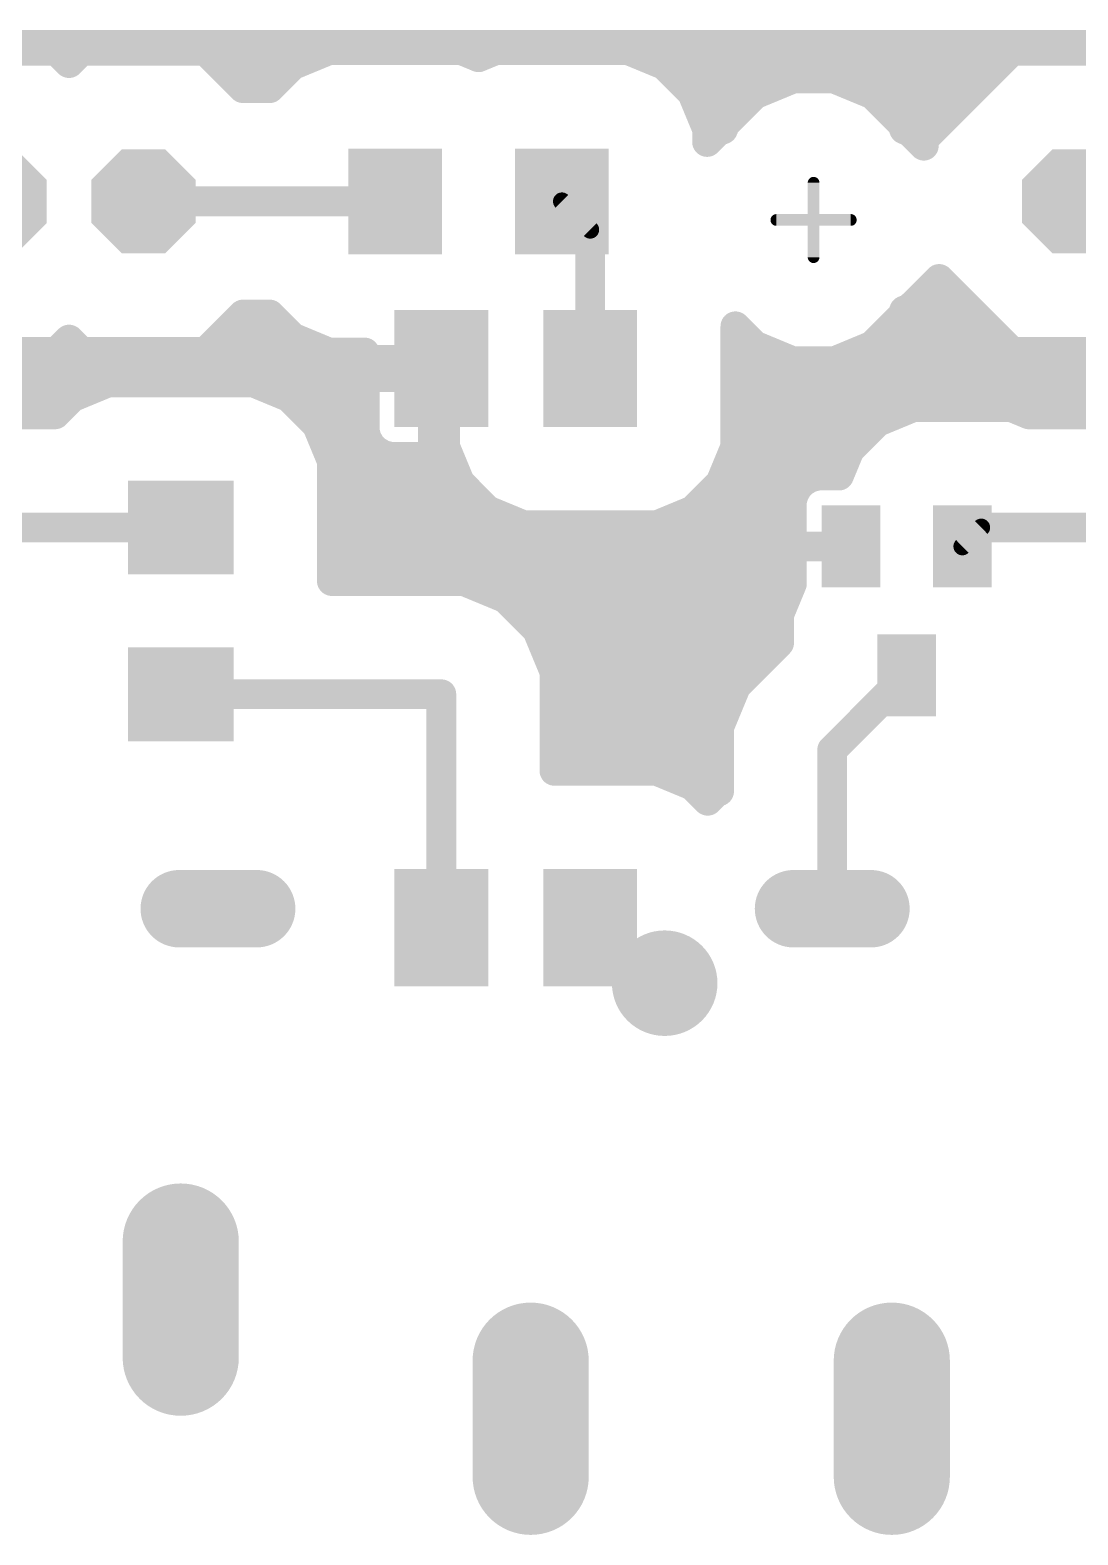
# Model space of a CAD drawing. Header units: millimetres. Extents: x 0 to 653, y 0 to 287.
# Drawn here: x 66.65 to 84.52, y 221.21 to 246.87 of the extents above; entities that cross this region are included whole.
import ezdxf

# ---------------------------------------------------------------- set-up
doc = ezdxf.new("R2010")
doc.units = ezdxf.units.MM
for name, color, linetype in [('1', 7, 'Continuous'), ('17', 7, 'Continuous'), ('18', 7, 'Continuous')]:
    doc.layers.add(name, color=color, linetype=linetype)

# ---------------------------------------------------------------- blocks, each defined once
blk = doc.blocks.new('LONGP100')
at = {"const_width": 1}
blk.add_lwpolyline([(-0.5, 0), (0.5, 0)], dxfattribs=at)
at = {"const_width": 0.5}
for points in [[(-0.5, 0.25, 1), (-0.5, -0.25)], [(0.5, -0.25, 1), (0.5, 0.25)]]:
    blk.add_lwpolyline(points, format="xyb", dxfattribs=at)
blk = doc.blocks.new('OCTAGONP')
at = {"const_width": 0.5}
blk.add_lwpolyline([(-0.25, -0.1036), (-0.25, 0.1036), (-0.1036, 0.25), (0.1036, 0.25), (0.25, 0.1036), (0.25, -0.1036), (0.1036, -0.25), (-0.1036, -0.25), (-0.25, -0.1036), (-0.25, 0.1036)], dxfattribs=at)
blk = doc.blocks.new('RECT')
blk.add_solid([(-0.5, -0.5), (0.5, -0.5), (-0.5, 0.5), (0.5, 0.5)])
blk = doc.blocks.new('ROUNDV')
at = {"const_width": 0.5}
blk.add_lwpolyline([(0, -0.25, 1), (0, 0.25, 1), (0, -0.25)], format="xyb", dxfattribs=at)

msp = doc.modelspace()

# ---------------------------------------------------------------- linework, layer by layer
at = {"layer": '1'}
for points, const_width in [([(21.193, 246.62), (169.545, 246.62)], 0.508), ([(67.103, 246.519), (64.977, 246.519)], 0.508), ([(67.31, 246.311), (67.103, 246.519)], 0.508), ([(67.517, 246.519), (67.31, 246.311)], 0.508), ([(69.643, 246.519), (67.517, 246.519)], 0.508), ([(70.278, 245.884), (69.643, 246.519)], 0.508), ([(71.74, 246.531), (71.123, 246.276)], 0.508), ([(74.007, 246.531), (71.74, 246.531)], 0.508), ([(74.295, 246.412), (74.007, 246.531)], 0.508), ([(74.584, 246.531), (74.295, 246.412)], 0.508), ([(76.85, 246.531), (74.584, 246.531)], 0.508), ([(77.467, 246.276), (76.85, 246.531)], 0.508), ([(83.392, 246.519), (81.89, 245.016)], 0.508), ([(85.518, 246.519), (83.392, 246.519)], 0.508), ([(71.123, 246.276), (70.731, 245.884)], 0.508), ([(77.938, 245.804), (77.467, 246.276)], 0.508), ([(70.049, 246.112), (70.96, 246.112)], 0.508), ([(77.63, 246.112), (82.986, 246.112)], 0.508), ([(79.657, 246.047), (79.004, 245.777)], 0.508), ([(80.363, 246.047), (79.657, 246.047)], 0.508), ([(81.016, 245.777), (80.363, 246.047)], 0.508), ([(70.731, 245.884), (70.278, 245.884)], 0.508), ([(78.193, 245.188), (77.938, 245.804)], 0.508), ([(79.004, 245.777), (78.504, 245.277)], 0.508), ([(81.516, 245.277), (81.016, 245.777)], 0.508), ([(78.021, 245.604), (78.831, 245.604)], 0.508), ([(81.189, 245.604), (82.478, 245.604)], 0.508), ([(78.193, 244.966), (78.193, 245.188)], 0.508), ([(78.369, 245.142), (78.193, 244.966)], 0.508), ([(78.464, 245.181), (78.369, 245.142)], 0.508), ([(78.504, 245.277), (78.464, 245.181)], 0.508), ([(81.556, 245.181), (81.516, 245.277)], 0.508), ([(81.651, 245.142), (81.556, 245.181)], 0.508), ([(81.89, 244.903), (81.651, 245.142)], 0.508), ([(78.193, 245.096), (78.323, 245.096)], 0.508), ([(81.697, 245.096), (81.97, 245.096)], 0.508), ([(81.89, 245.016), (81.89, 244.903)], 0.508), ([(80.01, 244.271), (80.01, 243.001)], 0.2), ([(68.58, 243.953), (72.873, 243.953)], 0.508), ([(75.717, 243.953), (76.2, 243.47)], 0.305), ([(76.2, 243.47), (76.2, 241.103)], 0.508), ([(79.375, 243.636), (80.645, 243.636)], 0.2), ([(81.651, 242.13), (82.151, 242.629)], 0.508), ([(82.078, 242.556), (82.224, 242.556)], 0.508), ([(82.151, 242.629), (83.392, 241.388)], 0.508), ([(81.516, 241.995), (81.556, 242.09)], 0.508), ([(81.538, 242.048), (82.732, 242.048)], 0.508), ([(81.556, 242.09), (81.651, 242.13)], 0.508), ([(69.643, 241.388), (70.278, 242.023)], 0.508), ([(70.278, 242.023), (70.731, 242.023)], 0.508), ([(70.731, 242.023), (71.123, 241.631)], 0.508), ([(78.676, 239.77), (78.676, 241.822)], 0.508), ([(78.676, 241.822), (79.004, 241.495)], 0.508), ([(81.016, 241.495), (81.516, 241.995)], 0.508), ([(67.103, 241.388), (67.31, 241.595)], 0.508), ([(67.255, 241.54), (67.365, 241.54)], 0.508), ([(67.31, 241.595), (67.517, 241.388)], 0.508), ([(69.795, 241.54), (71.341, 241.54)], 0.508), ([(71.123, 241.631), (71.74, 241.375)], 0.508), ([(78.676, 241.54), (78.958, 241.54)], 0.508), ([(81.062, 241.54), (83.24, 241.54)], 0.508), ([(64.977, 241.388), (67.103, 241.388)], 0.508), ([(67.517, 241.388), (69.643, 241.388)], 0.508), ([(71.74, 241.375), (72.352, 241.375)], 0.508), ([(72.352, 241.375), (72.352, 241.249)], 0.508), ([(79.004, 241.495), (79.657, 241.224)], 0.508), ([(80.363, 241.224), (81.016, 241.495)], 0.508), ([(83.392, 241.388), (85.518, 241.388)], 0.508), ([(60.579, 241.032), (73.514, 241.032)], 0.508), ([(72.352, 241.249), (73.514, 241.249)], 0.508), ([(73.514, 241.249), (73.514, 240.957)], 0.508), ([(78.676, 241.032), (91.612, 241.032)], 0.508), ([(79.657, 241.224), (80.363, 241.224)], 0.508), ([(67.98, 240.867), (67.364, 240.612)], 0.508), ([(70.45, 240.867), (67.98, 240.867)], 0.508), ([(71.066, 240.612), (70.45, 240.867)], 0.508), ([(73.514, 240.957), (72.352, 240.957)], 0.508), ([(72.352, 240.957), (72.352, 240.036)], 0.508), ([(73.514, 239.595), (73.514, 240.957)], 0.508), ([(73.514, 240.957), (73.724, 240.957)], 0.508), ([(73.724, 240.957), (73.724, 239.77)], 0.508), ([(60.579, 240.524), (67.277, 240.524)], 0.508), ([(67.364, 240.612), (67.073, 240.321)], 0.508), ([(71.538, 240.14), (71.066, 240.612)], 0.508), ([(71.153, 240.524), (72.352, 240.524)], 0.508), ([(73.514, 240.524), (73.724, 240.524)], 0.508), ([(78.676, 240.524), (85.374, 240.524)], 0.508), ([(67.073, 240.321), (66.218, 240.321)], 0.508), ([(81.714, 240.445), (81.098, 240.19)], 0.508), ([(83.381, 240.445), (81.714, 240.445)], 0.508), ([(83.68, 240.321), (83.381, 240.445)], 0.508), ([(85.171, 240.321), (83.68, 240.321)], 0.508), ([(71.793, 239.524), (71.538, 240.14)], 0.508), ([(71.589, 240.016), (72.357, 240.016)], 0.508), ([(72.352, 240.036), (72.387, 239.907)], 0.508), ([(73.514, 240.016), (73.724, 240.016)], 0.508), ([(78.676, 240.016), (80.925, 240.016)], 0.508), ([(81.098, 240.19), (80.626, 239.718)], 0.508), ([(72.387, 239.907), (72.454, 239.791)], 0.508), ([(72.454, 239.791), (72.548, 239.697)], 0.508), ([(73.724, 239.77), (73.979, 239.154)], 0.508), ([(78.421, 239.154), (78.676, 239.77)], 0.508), ([(71.793, 237.477), (71.793, 239.524)], 0.508), ([(71.793, 239.508), (73.832, 239.508)], 0.508), ([(72.548, 239.697), (72.664, 239.63)], 0.508), ([(72.664, 239.63), (72.793, 239.595)], 0.508), ([(72.793, 239.595), (73.514, 239.595)], 0.508), ([(78.568, 239.508), (80.54, 239.508)], 0.508), ([(80.626, 239.718), (80.443, 239.276)], 0.508), ([(79.951, 239.242), (79.836, 239.175)], 0.508), ([(80.081, 239.276), (79.951, 239.242)], 0.508), ([(80.443, 239.276), (80.081, 239.276)], 0.508), ([(71.793, 239), (74.132, 239)], 0.508), ([(73.979, 239.154), (74.45, 238.682)], 0.508), ([(77.95, 238.682), (78.421, 239.154)], 0.508), ([(78.268, 239), (79.695, 239)], 0.508), ([(79.674, 238.964), (79.639, 238.835)], 0.508), ([(79.741, 239.08), (79.674, 238.964)], 0.508), ([(79.836, 239.175), (79.741, 239.08)], 0.508), ([(79.639, 238.835), (79.639, 238.068)], 0.508), ([(71.793, 238.492), (74.909, 238.492)], 0.508), ([(74.45, 238.682), (75.067, 238.427)], 0.508), ([(77.334, 238.427), (77.95, 238.682)], 0.508), ([(77.491, 238.492), (79.639, 238.492)], 0.508), ([(69.215, 238.39), (65.407, 238.39)], 0.508), ([(75.067, 238.427), (77.334, 238.427)], 0.508), ([(82.87, 238.39), (82.547, 238.068)], 0.305), ([(87.312, 238.39), (82.87, 238.39)], 0.508), ([(71.793, 237.984), (79.639, 237.984)], 0.508), ([(79.639, 238.068), (80.338, 238.068)], 0.508), ([(80.338, 238.068), (79.639, 238.068)], 0.508), ([(79.639, 238.068), (79.639, 237.429)], 0.508), ([(80.338, 238.068), (80.338, 238.068)], 0.508), ([(74.044, 237.477), (71.793, 237.477)], 0.508), ([(74.754, 237.183), (74.044, 237.477)], 0.508), ([(74.045, 237.476), (79.639, 237.476)], 0.508), ([(79.639, 237.429), (79.421, 236.902)], 0.508), ([(75.296, 236.64), (74.754, 237.183)], 0.508), ([(74.968, 236.968), (79.449, 236.968)], 0.508), ([(79.421, 236.902), (79.421, 236.422)], 0.508), ([(75.59, 235.93), (75.296, 236.64)], 0.508), ([(75.371, 236.46), (79.421, 236.46)], 0.508), ([(79.421, 236.422), (78.691, 235.692)], 0.508), ([(75.581, 235.952), (78.951, 235.952)], 0.508), ([(75.59, 234.24), (75.59, 235.93)], 0.508), ([(78.691, 235.692), (78.397, 234.982)], 0.508), ([(80.328, 234.598), (81.597, 235.868)], 0.508), ([(69.215, 235.546), (73.66, 235.546)], 0.508), ([(73.66, 231.563), (73.66, 235.546)], 0.508), ([(75.59, 235.444), (78.588, 235.444)], 0.508), ([(75.59, 234.936), (78.397, 234.936)], 0.508), ([(78.397, 234.982), (78.397, 233.892)], 0.508), ([(80.328, 231.888), (80.328, 234.598)], 0.508), ([(75.59, 234.428), (78.397, 234.428)], 0.508), ([(77.334, 234.24), (75.59, 234.24)], 0.508), ([(77.95, 233.985), (77.334, 234.24)], 0.508), ([(78.204, 233.73), (77.95, 233.985)], 0.508), ([(78.014, 233.92), (78.397, 233.92)], 0.508), ([(78.343, 233.869), (78.204, 233.73)], 0.508), ([(78.397, 233.892), (78.343, 233.869)], 0.508), ([(76.2, 231.563), (76.525, 231.563)], 0.406), ([(76.525, 231.563), (77.47, 230.618)], 0.406)]:
    msp.add_lwpolyline(points, dxfattribs=dict(at, const_width=const_width))
for points, const_width in [([(67.192, 246.609, 1), (67.013, 246.429)], 0.254), ([(67.103, 246.392, 1), (67.103, 246.646)], 0.254), ([(67.517, 246.646, 1), (67.517, 246.392)], 0.254), ([(67.607, 246.429, 1), (67.428, 246.609)], 0.254), ([(69.732, 246.609, 1), (69.553, 246.429)], 0.254), ([(69.643, 246.392, 1), (69.643, 246.646)], 0.254), ([(71.74, 246.658, 1), (71.74, 246.404)], 0.254), ([(71.788, 246.414, 1), (71.691, 246.649)], 0.254), ([(74.055, 246.649, 1), (73.958, 246.414)], 0.254), ([(74.007, 246.404, 1), (74.007, 246.658)], 0.254), ([(74.584, 246.658, 1), (74.584, 246.404)], 0.254), ([(74.632, 246.414, 1), (74.535, 246.649)], 0.254), ([(76.899, 246.649, 1), (76.802, 246.414)], 0.254), ([(76.85, 246.404, 1), (76.85, 246.658)], 0.254), ([(83.392, 246.646, 1), (83.392, 246.392)], 0.254), ([(83.482, 246.429, 1), (83.303, 246.609)], 0.254), ([(67.22, 246.401, 1), (67.4, 246.222)], 0.254), ([(67.22, 246.222, 1), (67.4, 246.401)], 0.254), ([(71.075, 246.393, 1), (71.172, 246.159)], 0.254), ([(71.213, 246.186, 1), (71.034, 246.366)], 0.254), ([(74.246, 246.529, 1), (74.344, 246.294)], 0.254), ([(74.246, 246.294, 1), (74.344, 246.529)], 0.254), ([(77.556, 246.366, 1), (77.377, 246.186)], 0.254), ([(77.418, 246.159, 1), (77.515, 246.393)], 0.254), ([(70.049, 246.239, 1), (70.049, 245.985)], 0.254), ([(70.96, 245.985, 1), (70.96, 246.239)], 0.254), ([(77.63, 246.239, 1), (77.63, 245.985)], 0.254), ([(79.657, 246.174, 1), (79.657, 245.92)], 0.254), ([(79.705, 245.93, 1), (79.608, 246.165)], 0.254), ([(80.412, 246.165, 1), (80.315, 245.93)], 0.254), ([(80.363, 245.92, 1), (80.363, 246.174)], 0.254), ([(82.986, 245.985, 1), (82.986, 246.239)], 0.254), ([(70.278, 246.011, 1), (70.278, 245.757)], 0.254), ([(70.188, 245.794, 1), (70.367, 245.974)], 0.254), ([(70.641, 245.974, 1), (70.821, 245.794)], 0.254), ([(70.731, 245.757, 1), (70.731, 246.011)], 0.254), ([(78.055, 245.853, 1), (77.821, 245.756)], 0.254), ([(77.848, 245.715, 1), (78.028, 245.894)], 0.254), ([(78.955, 245.894, 1), (79.052, 245.659)], 0.254), ([(79.094, 245.687, 1), (78.914, 245.867)], 0.254), ([(81.106, 245.867, 1), (80.926, 245.687)], 0.254), ([(80.968, 245.659, 1), (81.065, 245.894)], 0.254), ([(78.021, 245.731, 1), (78.021, 245.477)], 0.254), ([(78.831, 245.477, 1), (78.831, 245.731)], 0.254), ([(81.189, 245.731, 1), (81.189, 245.477)], 0.254), ([(82.478, 245.477, 1), (82.478, 245.731)], 0.254), ([(78.32, 245.188, 1), (78.066, 245.188)], 0.254), ([(78.32, 245.259, 1), (78.417, 245.024)], 0.254), ([(78.459, 245.052, 1), (78.279, 245.232)], 0.254), ([(78.414, 245.367, 1), (78.594, 245.187)], 0.254), ([(78.621, 245.228, 1), (78.387, 245.326)], 0.254), ([(78.513, 245.064, 1), (78.416, 245.299)], 0.254), ([(81.633, 245.326, 1), (81.399, 245.228)], 0.254), ([(81.426, 245.187, 1), (81.606, 245.367)], 0.254), ([(81.604, 245.299, 1), (81.507, 245.064)], 0.254), ([(81.741, 245.232, 1), (81.561, 245.052)], 0.254), ([(81.603, 245.024, 1), (81.7, 245.259)], 0.254), ([(78.193, 245.223, 1), (78.193, 244.969)], 0.254), ([(78.104, 245.056, 1), (78.283, 244.877)], 0.254), ([(78.076, 245.14, 1), (78.311, 245.237)], 0.254), ([(78.323, 244.969, 1), (78.323, 245.223)], 0.254), ([(78.347, 245.23, 1), (78.582, 245.133)], 0.254), ([(81.438, 245.133, 1), (81.673, 245.23)], 0.254), ([(81.697, 245.223, 1), (81.697, 244.969)], 0.254), ([(82.017, 245.016, 1), (81.763, 245.016)], 0.254), ([(81.8, 245.106, 1), (81.979, 244.926)], 0.254), ([(81.8, 244.814, 1), (81.979, 244.993)], 0.254), ([(81.97, 244.969, 1), (81.97, 245.223)], 0.254), ([(78.066, 244.966, 1), (78.32, 244.966)], 0.254), ([(81.763, 244.903, 1), (82.017, 244.903)], 0.254), ([(80.06, 244.271, 1), (79.96, 244.271)], 0.1), ([(68.58, 244.08, 1), (68.58, 243.826)], 0.254), ([(72.873, 243.826, 1), (72.873, 244.08)], 0.254), ([(75.771, 244.007, 1), (75.663, 243.899)], 0.152), ([(76.327, 243.47, 1), (76.073, 243.47)], 0.254), ([(76.146, 243.416, 1), (76.254, 243.524)], 0.152), ([(79.375, 243.686, 1), (79.375, 243.586)], 0.1), ([(80.645, 243.586, 1), (80.645, 243.686)], 0.1), ([(79.96, 243.001, 1), (80.06, 243.001)], 0.1), ([(82.078, 242.683, 1), (82.078, 242.429)], 0.254), ([(82.241, 242.719, 1), (82.061, 242.54)], 0.254), ([(82.241, 242.54, 1), (82.061, 242.719)], 0.254), ([(82.224, 242.429, 1), (82.224, 242.683)], 0.254), ([(81.538, 242.175, 1), (81.538, 241.921)], 0.254), ([(81.507, 242.208, 1), (81.604, 241.973)], 0.254), ([(81.673, 242.042, 1), (81.438, 242.139)], 0.254), ([(81.561, 242.22, 1), (81.741, 242.04)], 0.254), ([(81.7, 242.013, 1), (81.603, 242.247)], 0.254), ([(82.732, 241.921, 1), (82.732, 242.175)], 0.254), ([(70.278, 242.15, 1), (70.278, 241.896)], 0.254), ([(70.367, 241.933, 1), (70.188, 242.113)], 0.254), ([(70.821, 242.113, 1), (70.641, 241.933)], 0.254), ([(70.731, 241.896, 1), (70.731, 242.15)], 0.254), ([(78.803, 241.822, 1), (78.549, 241.822)], 0.254), ([(78.766, 241.912, 1), (78.587, 241.732)], 0.254), ([(81.399, 242.043, 1), (81.633, 241.946)], 0.254), ([(81.606, 241.905, 1), (81.426, 242.084)], 0.254), ([(67.255, 241.667, 1), (67.255, 241.413)], 0.254), ([(67.4, 241.685, 1), (67.22, 241.506)], 0.254), ([(67.4, 241.506, 1), (67.22, 241.685)], 0.254), ([(67.365, 241.413, 1), (67.365, 241.667)], 0.254), ([(69.795, 241.667, 1), (69.795, 241.413)], 0.254), ([(71.172, 241.748, 1), (71.075, 241.513)], 0.254), ([(71.034, 241.541, 1), (71.213, 241.72)], 0.254), ([(71.341, 241.413, 1), (71.341, 241.667)], 0.254), ([(78.676, 241.667, 1), (78.676, 241.413)], 0.254), ([(78.958, 241.413, 1), (78.958, 241.667)], 0.254), ([(81.062, 241.667, 1), (81.062, 241.413)], 0.254), ([(83.24, 241.413, 1), (83.24, 241.667)], 0.254), ([(67.013, 241.478, 1), (67.192, 241.298)], 0.254), ([(67.103, 241.261, 1), (67.103, 241.515)], 0.254), ([(67.517, 241.515, 1), (67.517, 241.261)], 0.254), ([(67.428, 241.298, 1), (67.607, 241.478)], 0.254), ([(69.553, 241.478, 1), (69.732, 241.298)], 0.254), ([(69.643, 241.261, 1), (69.643, 241.515)], 0.254), ([(71.74, 241.502, 1), (71.74, 241.248)], 0.254), ([(71.691, 241.258, 1), (71.788, 241.493)], 0.254), ([(72.479, 241.375, 1), (72.225, 241.375)], 0.254), ([(72.352, 241.248, 1), (72.352, 241.502)], 0.254), ([(79.052, 241.612, 1), (78.955, 241.378)], 0.254), ([(78.914, 241.405, 1), (79.094, 241.585)], 0.254), ([(80.926, 241.585, 1), (81.106, 241.405)], 0.254), ([(81.065, 241.378, 1), (80.968, 241.612)], 0.254), ([(83.392, 241.515, 1), (83.392, 241.261)], 0.254), ([(83.303, 241.298, 1), (83.482, 241.478)], 0.254), ([(72.352, 241.376, 1), (72.352, 241.122)], 0.254), ([(72.225, 241.249, 1), (72.479, 241.249)], 0.254), ([(73.641, 241.249, 1), (73.387, 241.249)], 0.254), ([(73.514, 241.122, 1), (73.514, 241.376)], 0.254), ([(73.514, 240.905, 1), (73.514, 241.159)], 0.254), ([(78.676, 241.159, 1), (78.676, 240.905)], 0.254), ([(79.657, 241.351, 1), (79.657, 241.097)], 0.254), ([(79.608, 241.107, 1), (79.705, 241.342)], 0.254), ([(80.315, 241.342, 1), (80.412, 241.107)], 0.254), ([(80.363, 241.097, 1), (80.363, 241.351)], 0.254), ([(67.98, 240.994, 1), (67.98, 240.74)], 0.254), ([(68.029, 240.749, 1), (67.931, 240.984)], 0.254), ([(70.499, 240.984, 1), (70.401, 240.749)], 0.254), ([(70.45, 240.74, 1), (70.45, 240.994)], 0.254), ([(72.352, 241.084, 1), (72.352, 240.83)], 0.254), ([(72.479, 240.957, 1), (72.225, 240.957)], 0.254), ([(73.641, 240.957, 1), (73.387, 240.957)], 0.254), ([(73.514, 241.084, 1), (73.514, 240.83)], 0.254), ([(73.387, 240.957, 1), (73.641, 240.957)], 0.254), ([(73.514, 240.83, 1), (73.514, 241.084)], 0.254), ([(73.851, 240.957, 1), (73.597, 240.957)], 0.254), ([(73.724, 240.83, 1), (73.724, 241.084)], 0.254), ([(76.073, 241.103, 1), (76.327, 241.103)], 0.254), ([(67.315, 240.729, 1), (67.412, 240.494)], 0.254), ([(67.454, 240.522, 1), (67.274, 240.701)], 0.254), ([(67.277, 240.397, 1), (67.277, 240.651)], 0.254), ([(71.156, 240.701, 1), (70.976, 240.522)], 0.254), ([(71.017, 240.494, 1), (71.115, 240.729)], 0.254), ([(71.153, 240.651, 1), (71.153, 240.397)], 0.254), ([(72.352, 240.397, 1), (72.352, 240.651)], 0.254), ([(73.514, 240.651, 1), (73.514, 240.397)], 0.254), ([(73.724, 240.397, 1), (73.724, 240.651)], 0.254), ([(78.676, 240.651, 1), (78.676, 240.397)], 0.254), ([(66.983, 240.411, 1), (67.163, 240.231)], 0.254), ([(67.073, 240.194, 1), (67.073, 240.448)], 0.254), ([(81.714, 240.572, 1), (81.714, 240.318)], 0.254), ([(81.763, 240.327, 1), (81.665, 240.562)], 0.254), ([(83.43, 240.562, 1), (83.332, 240.327)], 0.254), ([(83.381, 240.318, 1), (83.381, 240.572)], 0.254), ([(83.68, 240.448, 1), (83.68, 240.194)], 0.254), ([(83.632, 240.203, 1), (83.729, 240.438)], 0.254), ([(71.655, 240.189, 1), (71.42, 240.091)], 0.254), ([(71.448, 240.05, 1), (71.627, 240.23)], 0.254), ([(71.589, 240.143, 1), (71.589, 239.889)], 0.254), ([(72.475, 240.069, 1), (72.229, 240.004)], 0.254), ([(72.357, 239.889, 1), (72.357, 240.143)], 0.254), ([(73.514, 240.143, 1), (73.514, 239.889)], 0.254), ([(73.724, 239.889, 1), (73.724, 240.143)], 0.254), ([(78.676, 240.143, 1), (78.676, 239.889)], 0.254), ([(80.925, 239.889, 1), (80.925, 240.143)], 0.254), ([(81.049, 240.307, 1), (81.147, 240.072)], 0.254), ([(81.188, 240.1, 1), (81.008, 240.279)], 0.254), ([(72.225, 240.036, 1), (72.479, 240.036)], 0.254), ([(72.497, 239.971, 1), (72.277, 239.844)], 0.254), ([(72.264, 239.874, 1), (72.509, 239.94)], 0.254), ([(72.543, 239.881, 1), (72.364, 239.702)], 0.254), ([(73.841, 239.818, 1), (73.606, 239.721)], 0.254), ([(78.794, 239.721, 1), (78.559, 239.818)], 0.254), ([(71.92, 239.524, 1), (71.666, 239.524)], 0.254), ([(71.793, 239.635, 1), (71.793, 239.381)], 0.254), ([(72.344, 239.728, 1), (72.564, 239.855)], 0.254), ([(72.612, 239.807, 1), (72.485, 239.587)], 0.254), ([(72.458, 239.607, 1), (72.638, 239.787)], 0.254), ([(72.697, 239.753, 1), (72.631, 239.507)], 0.254), ([(72.6, 239.52, 1), (72.727, 239.74)], 0.254), ([(72.793, 239.722, 1), (72.793, 239.468)], 0.254), ([(72.76, 239.473, 1), (72.826, 239.718)], 0.254), ([(73.514, 239.468, 1), (73.514, 239.722)], 0.254), ([(73.597, 239.77, 1), (73.851, 239.77)], 0.254), ([(73.832, 239.381, 1), (73.832, 239.635)], 0.254), ([(78.568, 239.635, 1), (78.568, 239.381)], 0.254), ([(78.549, 239.77, 1), (78.803, 239.77)], 0.254), ([(80.537, 239.808, 1), (80.716, 239.628)], 0.254), ([(80.744, 239.669, 1), (80.509, 239.767)], 0.254), ([(80.54, 239.381, 1), (80.54, 239.635)], 0.254), ([(71.676, 239.475, 1), (71.91, 239.572)], 0.254), ([(73.387, 239.595, 1), (73.641, 239.595)], 0.254), ([(79.918, 239.364, 1), (79.984, 239.119)], 0.254), ([(80.015, 239.132, 1), (79.888, 239.352)], 0.254), ([(80.081, 239.403, 1), (80.081, 239.149)], 0.254), ([(80.114, 239.154, 1), (80.048, 239.399)], 0.254), ([(80.443, 239.149, 1), (80.443, 239.403)], 0.254), ([(71.793, 239.127, 1), (71.793, 238.873)], 0.254), ([(74.069, 239.244, 1), (73.889, 239.064)], 0.254), ([(73.862, 239.105, 1), (74.096, 239.202)], 0.254), ([(74.132, 238.873, 1), (74.132, 239.127)], 0.254), ([(78.268, 239.127, 1), (78.268, 238.873)], 0.254), ([(78.304, 239.202, 1), (78.538, 239.105)], 0.254), ([(78.511, 239.064, 1), (78.331, 239.244)], 0.254), ([(79.797, 238.932, 1), (79.551, 238.997)], 0.254), ([(79.651, 239.17, 1), (79.831, 238.99)], 0.254), ([(79.851, 239.017, 1), (79.631, 239.144)], 0.254), ([(79.695, 238.873, 1), (79.695, 239.127)], 0.254), ([(79.772, 239.285, 1), (79.899, 239.065)], 0.254), ([(79.925, 239.085, 1), (79.746, 239.265)], 0.254), ([(80.326, 239.325, 1), (80.561, 239.228)], 0.254), ([(79.517, 238.868, 1), (79.762, 238.802)], 0.254), ([(79.766, 238.835, 1), (79.513, 238.835)], 0.254), ([(79.564, 239.028, 1), (79.784, 238.901)], 0.254), ([(71.793, 238.619, 1), (71.793, 238.365)], 0.254), ([(74.499, 238.799, 1), (74.402, 238.565)], 0.254), ([(74.361, 238.592, 1), (74.54, 238.772)], 0.254), ([(74.909, 238.365, 1), (74.909, 238.619)], 0.254), ([(77.491, 238.619, 1), (77.491, 238.365)], 0.254), ([(77.86, 238.772, 1), (78.039, 238.592)], 0.254), ([(77.998, 238.565, 1), (77.901, 238.799)], 0.254), ([(79.639, 238.365, 1), (79.639, 238.619)], 0.254), ([(69.215, 238.263, 1), (69.215, 238.517)], 0.254), ([(75.067, 238.554, 1), (75.067, 238.3)], 0.254), ([(75.018, 238.31, 1), (75.115, 238.544)], 0.254), ([(77.285, 238.544, 1), (77.382, 238.31)], 0.254), ([(77.334, 238.3, 1), (77.334, 238.554)], 0.254), ([(82.87, 238.517, 1), (82.87, 238.263)], 0.254), ([(82.923, 238.336, 1), (82.816, 238.444)], 0.152), ([(71.793, 238.111, 1), (71.793, 237.857)], 0.254), ([(79.639, 238.195, 1), (79.639, 237.941)], 0.254), ([(79.639, 238.195, 1), (79.639, 237.941)], 0.254), ([(79.766, 238.068, 1), (79.513, 238.068)], 0.254), ([(79.513, 238.068, 1), (79.766, 238.068)], 0.254), ([(79.639, 237.857, 1), (79.639, 238.111)], 0.254), ([(80.293, 238.187, 1), (80.384, 237.95)], 0.254), ([(80.384, 237.95, 1), (80.293, 238.187)], 0.254), ([(80.338, 237.941, 1), (80.338, 238.195)], 0.254), ([(80.338, 237.941, 1), (80.338, 238.195)], 0.254), ([(82.494, 238.122, 1), (82.601, 238.014)], 0.152), ([(71.793, 237.604, 1), (71.793, 237.35)], 0.254), ([(74.093, 237.594, 1), (73.995, 237.359)], 0.254), ([(74.045, 237.603, 1), (74.045, 237.349)], 0.254), ([(74.044, 237.35, 1), (74.044, 237.604)], 0.254), ([(79.757, 237.38, 1), (79.522, 237.478)], 0.254), ([(79.639, 237.349, 1), (79.639, 237.603)], 0.254), ([(71.666, 237.477, 1), (71.92, 237.477)], 0.254), ([(74.843, 237.273, 1), (74.664, 237.093)], 0.254), ([(74.705, 237.066, 1), (74.802, 237.3)], 0.254), ([(79.513, 237.429, 1), (79.766, 237.429)], 0.254), ([(74.968, 237.095, 1), (74.968, 236.841)], 0.254), ([(79.449, 236.841, 1), (79.449, 237.095)], 0.254), ([(79.548, 236.902, 1), (79.294, 236.902)], 0.254), ([(79.304, 236.95, 1), (79.538, 236.853)], 0.254), ([(75.414, 236.688, 1), (75.179, 236.591)], 0.254), ([(75.207, 236.55, 1), (75.386, 236.73)], 0.254), ([(75.371, 236.587, 1), (75.371, 236.333)], 0.254), ([(79.511, 236.332, 1), (79.331, 236.512)], 0.254), ([(79.421, 236.333, 1), (79.421, 236.587)], 0.254), ([(79.294, 236.422, 1), (79.548, 236.422)], 0.254), ([(75.581, 236.079, 1), (75.581, 235.825)], 0.254), ([(75.717, 235.93, 1), (75.463, 235.93)], 0.254), ([(78.951, 235.825, 1), (78.951, 236.079)], 0.254), ([(75.473, 235.882, 1), (75.708, 235.979)], 0.254), ([(78.601, 235.782, 1), (78.781, 235.602)], 0.254), ([(78.808, 235.643, 1), (78.574, 235.74)], 0.254), ([(81.687, 235.779, 1), (81.508, 235.958)], 0.254), ([(69.215, 235.673, 1), (69.215, 235.419)], 0.254), ([(73.787, 235.546, 1), (73.533, 235.546)], 0.254), ([(73.66, 235.419, 1), (73.66, 235.673)], 0.254), ([(75.59, 235.571, 1), (75.59, 235.317)], 0.254), ([(78.588, 235.317, 1), (78.588, 235.571)], 0.254), ([(75.59, 235.063, 1), (75.59, 234.809)], 0.254), ([(78.524, 234.982, 1), (78.27, 234.982)], 0.254), ([(78.28, 235.031, 1), (78.514, 234.934)], 0.254), ([(78.397, 234.809, 1), (78.397, 235.063)], 0.254), ([(80.454, 234.598, 1), (80.201, 234.598)], 0.254), ([(75.59, 234.555, 1), (75.59, 234.301)], 0.254), ([(78.397, 234.301, 1), (78.397, 234.555)], 0.254), ([(80.238, 234.688, 1), (80.417, 234.509)], 0.254), ([(75.59, 234.367, 1), (75.59, 234.113)], 0.254), ([(75.463, 234.24, 1), (75.717, 234.24)], 0.254), ([(77.382, 234.357, 1), (77.285, 234.122)], 0.254), ([(77.334, 234.113, 1), (77.334, 234.367)], 0.254), ([(78.039, 234.074, 1), (77.86, 233.895)], 0.254), ([(78.014, 234.047, 1), (78.014, 233.793)], 0.254), ([(77.901, 233.867, 1), (77.998, 234.102)], 0.254), ([(78.295, 233.987, 1), (78.392, 233.752)], 0.254), ([(78.433, 233.78, 1), (78.254, 233.959)], 0.254), ([(78.446, 233.774, 1), (78.349, 234.009)], 0.254), ([(78.397, 233.793, 1), (78.397, 234.047)], 0.254), ([(78.114, 233.82, 1), (78.294, 233.64)], 0.254), ([(78.114, 233.64, 1), (78.294, 233.82)], 0.254), ([(78.27, 233.892, 1), (78.524, 233.892)], 0.254), ([(80.201, 231.888, 1), (80.454, 231.888)], 0.254), ([(73.533, 231.563, 1), (73.787, 231.563)], 0.254), ([(76.2, 231.665, 1), (76.2, 231.462)], 0.203), ([(76.597, 231.635, 1), (76.453, 231.492)], 0.203), ([(76.525, 231.462, 1), (76.525, 231.665)], 0.203), ([(77.398, 230.547, 1), (77.542, 230.69)], 0.203)]:
    msp.add_lwpolyline(points, format="xyb", dxfattribs=dict(at, const_width=const_width))

# ---------------------------------------------------------------- block references
at = {"layer": '1', "xscale": 1.6}
for p, yscale in [((72.873, 243.953), 1.803), ((75.717, 243.953), 1.803), ((73.66, 231.563), 2), ((76.2, 231.563), 2)]:
    msp.add_blockref('RECT', p, dxfattribs=dict(at, yscale=yscale))
for p, yscale, rotation in [((73.66, 241.103), 2, 180), ((76.2, 241.103), 2, 180), ((69.215, 238.39), 1.803, 90), ((69.215, 235.546), 1.803, 90)]:
    msp.add_blockref('RECT', p, dxfattribs=dict(at, yscale=yscale, rotation=rotation))
at = {"layer": '1', "yscale": 1.4, "rotation": 180}
for p in [(80.647, 238.068), (82.547, 238.068), (81.597, 235.868)]:
    msp.add_blockref('RECT', p, dxfattribs=at)
at = {"layer": '17', "xscale": 1.778, "yscale": 1.778}
for p in [(66.04, 243.953), (66.04, 243.953), (68.58, 243.953), (68.58, 243.953), (84.455, 243.953), (84.455, 243.953)]:
    msp.add_blockref('OCTAGONP', p, dxfattribs=at)
at = {"layer": '17'}
for p, xscale, yscale, rotation in [((69.85, 231.888), 1.3208, 1.3208, 180), ((69.85, 231.888), 1.3208, 1.3208, 180), ((80.328, 231.888), 1.3208, 1.3208, 180), ((80.328, 231.888), 1.3208, 1.3208, 180), ((69.215, 225.221), 1.9812, 1.9812, 270), ((69.215, 225.221), 1.9812, 1.9812, 270), ((75.184, 223.189), 1.9812, 1.9812, 270), ((75.184, 223.189), 1.9812, 1.9812, 270), ((81.344, 223.189), 1.9812, 1.9812, 270), ((81.344, 223.189), 1.9812, 1.9812, 270)]:
    msp.add_blockref('LONGP100', p, dxfattribs=dict(at, xscale=xscale, yscale=yscale, rotation=rotation))
at = {"layer": '18', "xscale": 1.8, "yscale": 1.8}
msp.add_blockref('ROUNDV', (77.47, 230.618), dxfattribs=at)
msp.add_blockref('ROUNDV', (77.47, 230.618), dxfattribs=at)

doc.saveas('drawing.dxf')
